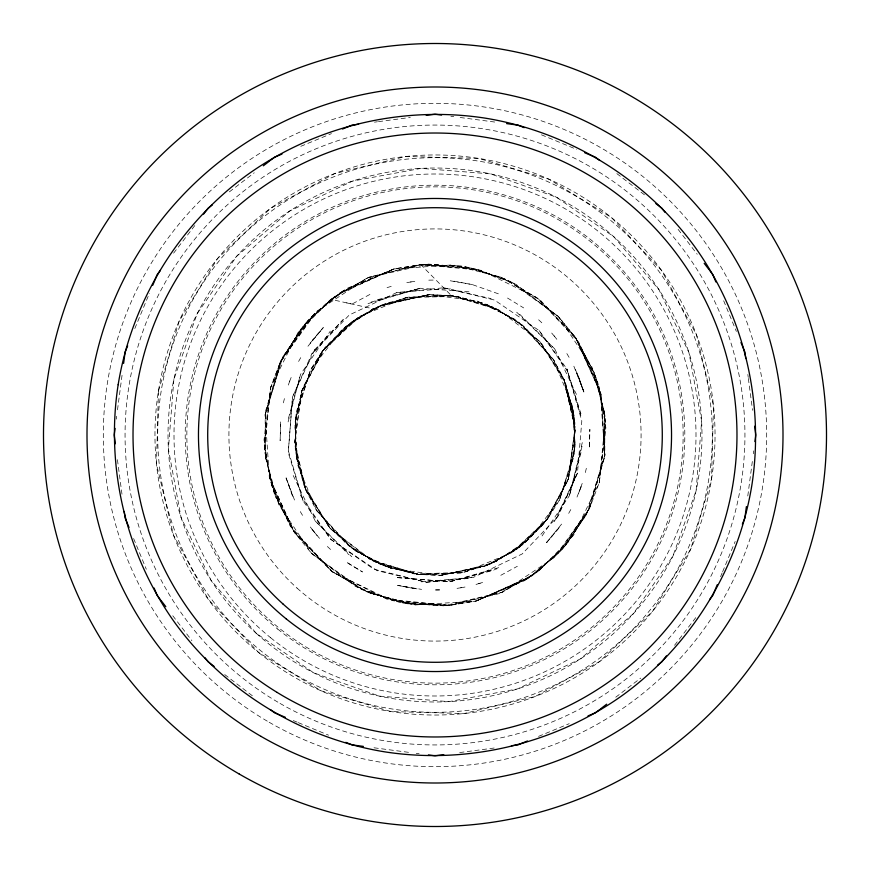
<?xml version="1.0" encoding="UTF-8"?>
<svg xmlns="http://www.w3.org/2000/svg" width="870" height="870" viewBox="0 0 870 870"><rect width="100%" height="100%" fill="white"/><g stroke="black" fill="none" stroke-linecap="round" stroke-linejoin="round"><path stroke-width="0.65" stroke-dasharray="4.35 3.26" d="M589.545 446.43L589.86 429.323L589.24 449.986M280.586 421.917L280.14 440.677L280.608 421.656M288.405 451.084L292.527 396.916L311.819 353.905L343.509 319.333M538.552 571.133L568.414 542.032L589.751 507.862L604.596 457.196L604.9 415.305L595.069 374.742L576.495 338.898L558.355 316.506L512.408 282.478L473.008 268.232L420.721 264.556L367.673 277.769L331.448 298.867L301.585 327.968L280.249 362.137L265.165 414.696L265.328 456.609L275.605 497.02L294.528 532.581L332.503 571.927L368.88 592.742L409.009 604.052L449.279 605.444L502.327 592.231L538.552 571.133L573.493 535.376L599.289 482.578L605.335 419.525L596.494 378.657L578.691 342.214L537.497 298.073L501.12 277.258L460.991 265.948L420.721 264.556L394.056 268.928L346.923 288.383L313.885 314.233L280.249 362.137L270.711 387.422L264.034 439.894L270.352 481.349L294.528 532.581L311.645 553.494L355.71 586.554L394.947 601.29L449.279 605.444L475.944 601.072L524.893 580.518L557.594 554.277L589.751 507.862L599.289 482.578L605.901 427.986L599.06 386.639L575.472 337.419L558.355 316.506L516.16 284.446L477.086 269.221L420.721 264.556L369.511 276.986L333.069 297.649L302.836 326.424L281.064 360.43L270.711 387.422L264.208 444.135L271.549 485.373L294.528 532.581L331.057 570.84L367.194 592.024L407.247 603.769L447.571 605.574L475.944 601.072L528.221 578.398L560.291 551.439M599.289 482.578L605.672 423.755L597.82 382.626L575.472 337.419L540.596 300.454L504.741 278.824L464.808 266.579L424.408 264.284L394.056 268.928L343.313 290.613L310.949 317.245L280.249 362.137L265.687 410.727L264.861 452.596L274.202 493.301L292.407 529.449L332.503 571.927L386.813 599.115L449.279 605.444L498.543 593.797L535.224 573.602L565.826 545.175L588.055 511.353L604.835 455.304L604.672 413.391L594.395 372.98L575.472 337.419L537.497 298.073L481.153 270.309L420.721 264.556L451.28 295.517L498.978 309.981L539.791 341.519L563.945 379.363L573.373 411.064L575.059 445.255L568.36 479.011L547.654 518.846L524.925 542.869L496.15 561.422L463.569 572.504L418.72 574.483L386.541 566.805L356.091 551.167L330.208 528.481L306.055 490.637L296.626 458.936L294.941 424.745L301.64 390.989L322.346 351.154L345.075 327.131L373.85 308.578L406.431 297.496L451.28 295.517L483.459 303.195L513.909 318.833L539.791 341.519L565.75 383.746L574.135 415.98L574.602 450.301L559.453 500.054L547.654 518.846L517.041 548.981L486.874 565.5L440.883 575.309L418.72 574.483L378.82 563.706L349.229 546.197L316.43 510.255L306.055 490.637L295.256 448.909L296.072 414.522L310.546 369.946L322.346 351.154L351.567 322.041L381.506 305.152L429.117 294.691L451.28 295.517L492.757 306.99L522.141 324.869L553.57 359.745L563.945 379.363L574.559 419.383L574.178 453.759L559.453 500.054L530.091 538.334L496.15 561.422M490.104 564.173L519.814 546.936L543.826 523.762L568.36 479.011L575.157 426.256L563.945 379.363L541.901 343.933L516.573 320.682L486.428 304.326L454.292 295.898L429.117 294.691L388.009 302.662L357.211 318.083L322.346 351.154L302.706 387.879L295.224 421.439L296.104 455.717L304.859 487.776L330.208 528.481L369.489 559.214L418.72 574.483L460.263 573.145L493.062 562.868L522.326 544.979L545.729 521.38L568.36 479.011L575.331 429.704L563.945 379.363L574.907 422.809L573.667 457.207L559.453 500.054M116.275 419.122L116.656 416.251M117.504 409.835L122.213 374.013M747.787 495.987L752.496 460.165M753.344 453.748L753.725 450.877M294.756 442.264L301.64 390.989L325.152 347.511L353.753 320.454L373.284 308.85L330.839 299.334L310.329 317.898L282.717 357.113L265.165 414.696L269.341 477.565L294.528 532.581L269.265 477.282M568.36 479.011L575.32 429.465L563.945 379.363M585.358 472.54L586.597 467.157M283.402 402.843L285.121 395.622M582.28 442.602L569.415 495.693L540.944 537.595M582.052 446.256L569.415 495.693L581.725 449.899M288.101 421.917L300.585 374.307L330.306 331.133M288.47 418.285L300.585 374.307M586.228 514.899L563.097 548.339L531.755 576.049L475.944 601.072L528.471 578.245L560.487 551.221L589.751 507.862L604.835 455.304L601.246 394.762L575.472 337.419L600.202 390.684L604.835 455.304L586.358 514.659L563.292 548.122L531.994 575.875L475.944 601.072L415.458 604.922L368.88 592.742L415.175 604.889M265.165 414.696L282.848 356.874L305.522 323.238L336.505 295.169L394.056 268.928L452.77 264.882L501.12 277.258M582.215 483.405L578.43 493.66M288.296 385.062L290.874 378.058M581.084 486.711L576.995 497.074M580.997 486.95L579.376 491.322L579.714 490.452M289.547 381.538L292.276 374.622M134.828 328.523L149.412 293.31M720.588 576.69L722.133 572.938M722.655 571.699L735.172 541.477M556.311 518.868L577.473 473.084L581.812 420.971L566.827 368.869L539.226 330.654L494.519 300.063L443.646 287.774L396.742 292.57L349.305 314.973L311.819 353.905M314.679 349.718L292.527 396.916L288.372 450.834L303.173 501.131L330.774 539.346L373.817 569.187L426.354 582.226L469.833 578.311M554.321 521.685L577.473 473.084L558.181 516.095L522.163 553.962L473.258 577.43L426.354 582.226L377.145 570.655L330.774 539.346L300.302 495.063M547.654 518.846L567.86 480.49L574.939 446.832L573.635 412.587L564.521 380.723L553.57 359.745L524.849 327.066L495.878 308.448L451.28 295.517L408.052 297.181L375.351 307.86L346.336 326.098L323.281 349.914L310.546 369.946L296.616 411.075L294.952 445.473L306.055 490.637L329.219 527.372L354.851 550.318L385.16 566.294L417.328 574.32L440.883 575.309L483.622 566.751L514.224 550.96L547.654 518.846L511.342 552.874L463.569 572.504L414.087 573.863L381.984 565.043L352.013 548.296L316.43 510.255L297.975 465.765L294.941 424.745M568.697 513.354L572.242 506.971M298.606 361.431L301.303 356.646M280.249 362.137L308.1 320.323L339.757 292.929L394.056 268.928L340.007 292.766L308.295 320.106L280.249 362.137L316.897 311.286L367.673 277.769L428.399 264.089L468.908 267.351L508.591 280.608L558.355 316.506L591.97 367.053L604.672 413.391M589.751 507.862L554.625 557.257L502.327 592.231L443.602 605.824L403.136 603.051L363.323 590.295L311.645 553.494L278.868 504.839L265.328 456.609M173.619 253.159L195.435 224.732M674.565 645.268L696.381 616.841M558.812 528.21L546.664 542.456L562.933 522.457M307.958 346.249L323.335 327.544L312.308 340.322M546.664 542.456L560.987 525.241M310.09 343.269L323.335 327.544M314.538 349.914L342.9 319.823M331.448 298.867L297.725 332.96L270.711 387.422L264.48 448.365L272.832 489.364L290.232 526.1L332.503 571.927L390.869 600.256L449.279 605.444L399.036 602.214L359.495 588.468L311.645 553.494M575.059 445.255L572.384 405.898L553.57 359.745L519.379 322.748L489.603 305.62L457.533 296.387L406.431 297.496L360.115 316.201L322.346 351.154L351.763 321.9L381.734 305.065L429.117 294.691L477.021 300.998L513.909 318.833M322.346 351.154L354.362 320.029L384.747 303.869L429.117 294.691L378.526 306.425L349.022 323.966L325.293 347.337L301.64 390.989L294.745 442.025L306.055 490.637M543.674 523.947L519.618 547.078L489.875 564.271L440.883 575.309L391.587 568.556L356.091 551.167L391.369 568.48M229.343 191.889L254.236 172.793M615.764 697.207L640.657 678.111M373.85 308.578L341.16 330.524L310.546 369.946L295.604 417.97L295.637 452.324L303.663 484.721L330.208 528.481L372.567 560.791L418.72 574.483L375.677 562.292L346.499 544.044L316.43 510.255M516.845 549.111L486.656 565.587L440.883 575.309M500.805 575.309L517.346 566.283M352.654 303.717L370.935 293.886M300.803 146.312L331.426 133.632M538.573 736.368L569.197 723.688M387.052 287.633L392.413 286.002M476.01 584.444L482.948 582.367L475.76 584.51M368.021 303.608L420.351 288.253L470.964 291.972M397.557 577.647L449.649 581.747L500.576 567.099M371.066 302.097L420.351 288.253L374.383 300.552M397.318 577.582L449.649 581.747L497.042 568.795M449.649 581.747L493.942 570.187M465.015 587.032L457.663 588.305M406.823 282.619L414.174 281.434M461.339 587.718L453.988 588.805M410.499 281.978L417.839 280.988M374.481 122.159L377.417 121.767M378.461 121.637L410.303 117.439M459.697 752.561L495.519 747.841M421.461 581.856L473.258 577.43M396.742 292.57L450.247 288.307M428.79 280.151L436 280.031M439.654 589.904L433.999 589.969L439.404 589.904M450.877 116.275L453.748 116.656M460.165 117.504L495.987 122.213M374.013 747.787L409.835 752.496M416.251 753.344L419.122 753.725M414.272 588.577L397.775 585.434L421.58 589.381M450.247 280.782L472.225 284.566L500.641 294.625M397.775 585.434L417.926 589.023M453.901 281.184L472.225 284.566M346.575 302.858L352.067 304.087M443.646 287.774L491.18 298.638M541.477 134.828L576.69 149.412M293.31 720.588L297.062 722.133M298.301 722.655L328.523 735.172M347.902 563.173L362.485 571.96L344.748 560.976M507.514 298.04L523.675 307.915M616.841 173.619L645.268 195.435M224.732 674.565L253.159 696.381M327.381 546.501L331.35 550.21M538.65 319.79L543.978 324.825M516.682 312.21L554.766 348.935L577.278 396.187M293.201 475.531L315.234 521.065L351.795 556.767M519.705 314.277L554.766 348.935M315.234 521.065L348.805 554.668M319.529 538.356L312.373 529.754M551.71 333.058L556.485 338.789M317.061 535.529L310.296 527.002M554.136 335.896L558.747 341.725M314.679 532.657L310.144 526.796M678.111 229.343L697.207 254.236M172.793 615.764L191.889 640.657M539.226 330.654L568.98 373.36M300.291 511.614L304.098 517.944M566.859 353.59L569.709 358.386M575.472 337.419L601.17 394.48L604.835 455.304M723.688 300.803L736.368 331.426M133.632 538.573L146.312 569.197M573.863 366.216L583.89 392.022L578.398 376.242M292.407 495.693L286.11 477.978L295.332 502.142M575.451 369.511L583.89 392.022L578.3 376.003M286.11 477.978L293.788 498.825M576.962 372.849L583.89 392.022M580.942 413.772L566.827 368.869L581.421 417.361M288.807 454.434L303.173 501.131M747.841 374.481L748.233 377.417M748.363 378.461L752.561 410.303M117.439 459.697L122.159 495.519M158.427 391.098L156.491 464.178L173.532 535.267L208.398 599.517L258.694 652.565L321.008 690.78L391.098 711.573L464.178 713.509L535.267 696.468L599.517 661.602L652.565 611.305L690.78 548.992L711.573 478.902L713.509 405.822L696.468 334.732L661.602 270.483L611.305 217.435L548.992 179.22L478.902 158.427L405.822 156.491L334.732 173.532L270.483 208.398L217.435 258.694L179.22 321.008L158.427 391.098M173.869 379.429L168.378 448.909L181.069 517.443L211.062 580.355L256.313 633.371L313.744 672.858L379.429 696.13L448.909 701.622L517.443 688.931L580.355 658.938L633.371 613.687L672.858 556.256L696.13 490.571L701.622 421.091L688.931 352.557L658.938 289.645L613.687 236.629L556.256 197.142L490.571 173.869L421.091 168.378L352.557 181.069L289.645 211.062L236.629 256.313L197.142 313.744L173.869 379.429M296.344 675.163A277.312 277.312 0 0 0 712.312 435A277.312 277.312 0 0 0 296.344 194.836A277.312 277.312 0 0 0 296.344 675.163M280.031 703.417A309.938 309.938 0 0 0 744.937 435A309.938 309.938 0 0 0 280.031 166.583A309.938 309.938 0 0 0 280.031 703.417M269.156 722.252A331.688 331.688 0 0 0 766.687 435A331.688 331.688 0 0 0 269.156 147.748A331.688 331.688 0 0 0 269.156 722.252M277.726 629.075A249.81 249.81 0 0 0 681.721 474.161A249.81 249.81 0 0 0 345.553 201.753A249.81 249.81 0 0 0 277.726 629.075M270.679 637.775A261 261 0 0 0 692.77 475.923A261 261 0 0 0 341.551 191.302A261 261 0 0 0 270.679 637.775M258.694 652.565A280.031 280.031 0 0 0 711.573 478.902A280.031 280.031 0 0 0 334.732 173.532A280.031 280.031 0 0 0 258.694 652.565M297.072 588.12A206.081 206.081 0 0 0 636.568 477.891A206.081 206.081 0 0 0 371.359 238.989A206.081 206.081 0 0 0 297.072 588.12M268.917 619.375A248.146 248.146 0 0 0 677.708 486.645A248.146 248.146 0 0 0 358.375 198.98A248.146 248.146 0 0 0 268.917 619.375M256.313 633.371A266.981 266.981 0 0 0 696.13 490.571A266.981 266.981 0 0 0 352.557 181.069A266.981 266.981 0 0 0 256.313 633.371"/><path stroke-width="1.3" d="M115.057 428.41L114.187 435L115.34 443.776M123.616 363.399L125.117 351.969L127.662 345.836M746.384 506.601L744.883 518.031L742.338 524.164M754.942 441.59L755.812 435L754.66 426.224M152.761 285.24L157.166 274.594L160.395 270.385M717.239 584.76L712.834 595.406L709.605 599.615M203.58 214.107L208.147 208.147L212.356 204.918M666.42 655.893L661.852 661.852L657.644 665.082M263.327 165.811L269.7 160.928M270.755 160.113L274.594 157.166L281.967 154.11M599.245 709.887L595.406 712.834L588.033 715.89M600.3 709.072L606.673 704.189M342.552 129.021L351.969 125.117L358.549 124.247M527.448 740.979L518.031 744.883L511.451 745.753M426.224 115.34L435 114.187L441.59 115.057M443.776 754.66L435 755.812L428.41 754.942M506.601 123.616L518.031 125.117L524.164 127.662M363.399 746.384L351.969 744.883L345.836 742.338M584.76 152.761L595.406 157.166L599.615 160.395M285.24 717.239L274.594 712.834L270.385 709.605M655.893 203.58L661.852 208.147L665.082 212.356M214.107 666.42L208.147 661.852L204.918 657.644M704.189 263.327L709.072 269.7M709.887 270.755L712.834 274.594L715.89 281.967M160.113 599.245L157.166 595.406L154.11 588.033M160.928 600.3L165.811 606.673M740.979 342.552L744.883 351.969L745.753 358.549M129.021 527.448L125.117 518.031L124.247 511.451M118.157 384.703C105.27 467.908 126.183 555.158 175.392 623.475C225.112 691.422 301.596 738.336 384.703 751.843C467.908 764.73 555.158 743.817 623.475 694.608C691.422 644.887 738.336 568.404 751.843 485.297C764.73 402.092 743.817 314.842 694.608 246.525C644.887 178.578 568.404 131.664 485.297 118.157C402.092 105.27 314.842 126.183 246.525 175.392C178.578 225.112 131.664 301.596 118.157 384.703M261 736.379A348 348 0 0 0 783 435A348 348 0 0 0 261 133.621A348 348 0 0 0 261 736.379M239.25 774.05A391.5 391.5 0 0 0 826.5 435A391.5 391.5 0 0 0 239.25 95.95A391.5 391.5 0 0 0 239.25 774.05M286.078 618.766A236.531 236.531 0 0 0 668.606 472.084A236.531 236.531 0 0 0 350.316 214.15A236.531 236.531 0 0 0 286.078 618.766M277.128 692.422A301.977 301.977 0 0 0 736.868 443.004A301.977 301.977 0 0 0 291.004 169.563A301.977 301.977 0 0 0 277.128 692.422M282.88 603.878A227.287 227.287 0 0 0 657.307 482.306A227.287 227.287 0 0 0 364.813 218.816A227.287 227.287 0 0 0 282.88 603.878"/></g></svg>
